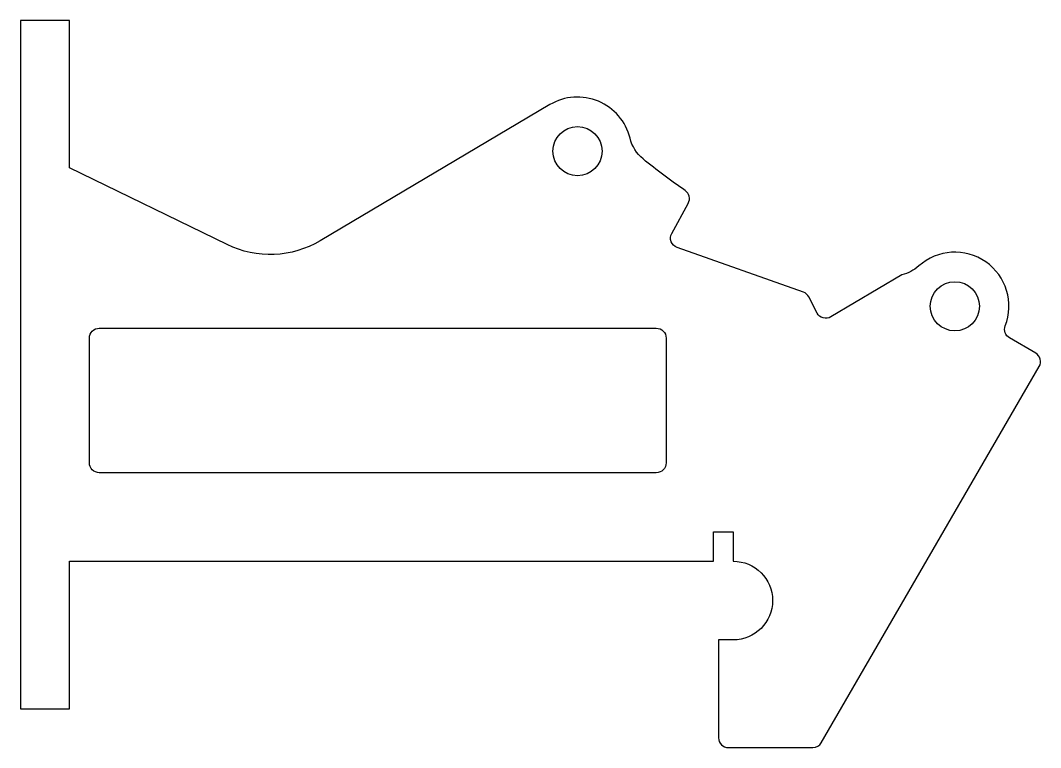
# Model space of a CAD drawing. Header units: millimetres. Extents: x -72 to 135, y -52 to 96.
import ezdxf

# ---------------------------------------------------------------- set-up
doc = ezdxf.new("R2010")
doc.units = ezdxf.units.MM

msp = doc.modelspace()

# ---------------------------------------------------------------- linework, layer by layer
for points in [[(88.33, 40.15, 0.190149), (87.22, 41.12), (61.53, 50.21, -0.462462), (60.44, 53.06), (63.8, 59.19, 0.386942), (63.17, 61.8, -0.02347), (54.63, 68.21, -0.160777), (51.96, 72.45, 0.502617), (35.67, 79.27), (-11.05, 51.57, -0.252266), (-30, 50.79), (-62.04, 66.4), (-62.04, 96.4), (-72.04, 96.4), (-72.04, -43.6), (-62.04, -43.6), (-62.04, -13.6), (68.96, -13.6), (68.96, -7.6), (72.96, -7.6), (72.96, -13.6, -1), (72.96, -29.6), (69.96, -29.6), (69.96, -49.51, 0.414214), (71.96, -51.51), (89.14, -51.51, 0.267478), (90.87, -50.51), (135.21, 25.99, 0.414214), (134.48, 28.72), (129.16, 31.81, -0.369664), (128.3, 34.26, 0.788744), (110.71, 46.45, -0.124283), (107.24, 44.63), (92.82, 36.08, -0.430855), (90.02, 36.88)], [(-56, 33.79), (57.31, 33.79, -0.414214), (59.31, 31.79), (59.31, 6.4, -0.414214), (57.31, 4.4), (-56, 4.4, -0.414214), (-58, 6.4), (-58, 31.79, -0.414214)]]:
    msp.add_lwpolyline(points, format="xyb", close=True)
for centre in [(41.28, 69.81), (118.05, 38.25)]:
    msp.add_circle(centre, 5)

doc.saveas('drawing.dxf')
